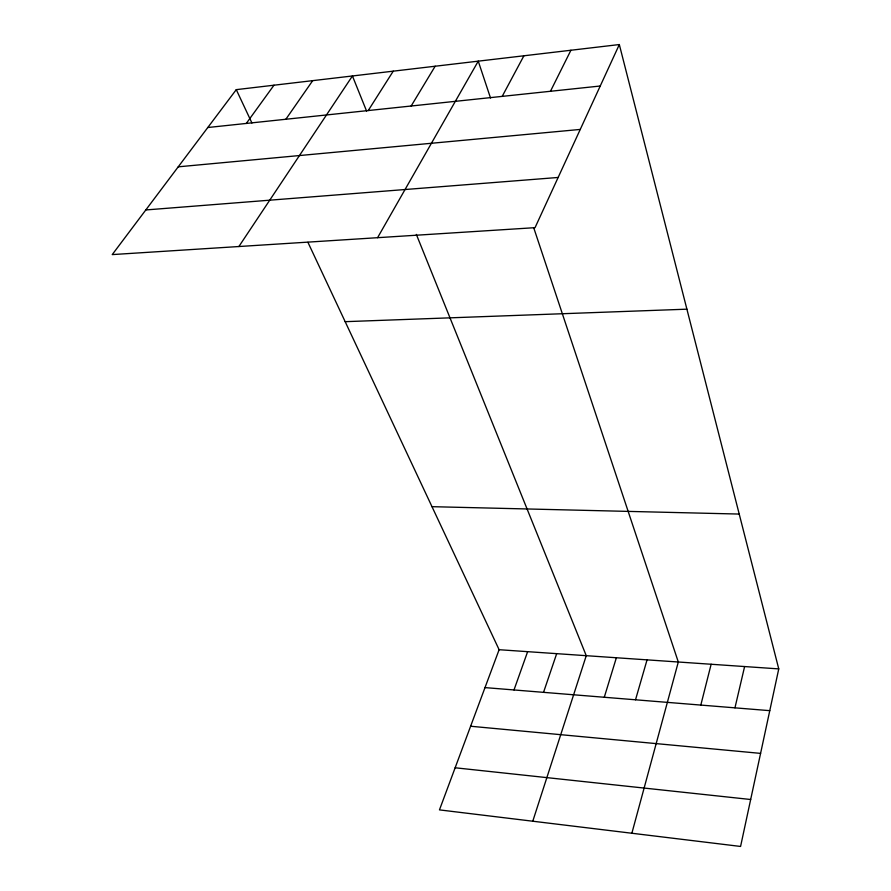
<?xml version="1.0" encoding="UTF-8"?>
<svg xmlns="http://www.w3.org/2000/svg" width="891" height="891" viewBox="0 0 891 891"><rect width="100%" height="100%" fill="white"/><g stroke="black" fill="none" stroke-linecap="round" stroke-linejoin="round"><path stroke-width="1.34" d="M619.323 44.55L535.034 227.662L112.244 254.592L236.271 89.646L619.323 44.55L778.756 668.896L740.577 846.45L439.463 809.886L499.116 649.706L307.93 242.319M734.952 707.844L744.609 666.557M700.816 705.082L711.141 664.252M631.864 833.252L678.307 662.002L533.876 228.23M635.517 699.791L647.055 659.852M604.276 697.263L616.372 657.747M532.773 821.212L586.256 655.687L416.342 234.411M543.532 692.352L556.686 653.649M513.996 689.957L527.639 651.655M550.46 91.283L570.919 50.252M502.19 96.384L523.908 55.777M377.584 237.685L478.255 61.156L490.529 98.043M411.163 106.007L435.164 66.224M368.228 110.551L393.243 71.169M238.877 246.529L352.435 75.969L366.613 111.141M285.844 119.26L312.696 80.647M246.295 123.437L273.983 85.202M207.792 127.513L600.233 86.015M178.233 166.829L580.253 129.429M145.801 209.953L558.134 177.465M345.173 321.673L686.894 309.177M431.99 506.678L739.218 514.062M499.116 649.706L778.756 668.896M485.005 687.607L769.779 710.662M470.615 726.243L760.591 753.385M455.145 767.775L750.679 799.505M236.271 89.646L251.919 122.969"/></g></svg>
